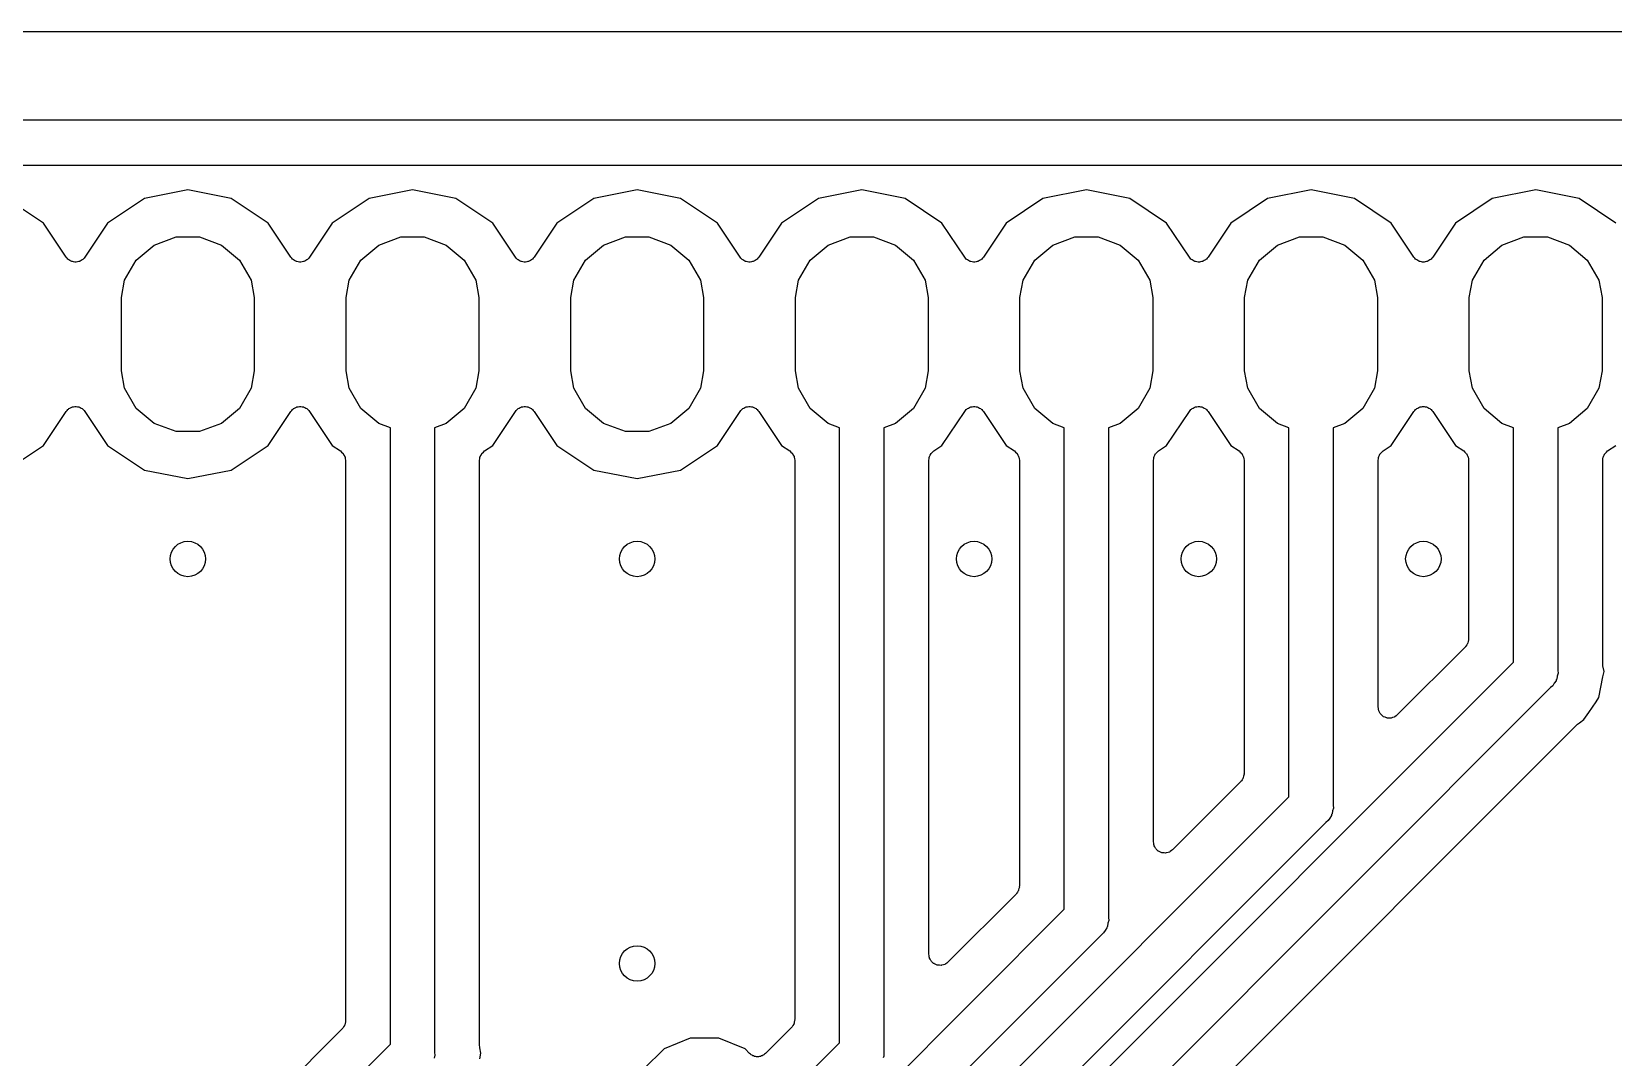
# Model space of a CAD drawing. Extents: x 106 to 188.7, y -135.7 to -88.7.
# Drawn here: x 132.85 to 150.74, y -112.31 to -100.72 of the extents above; entities that cross this region are included whole.
import ezdxf

# ---------------------------------------------------------------- set-up
doc = ezdxf.new("R2010")
doc.units = 0
doc.header["$MEASUREMENT"] = 0
doc.layers.add('BLACK', color=7, linetype='CONTINUOUS')

msp = doc.modelspace()

# ---------------------------------------------------------------- linework, layer by layer
at = {"layer": 'BLACK', "linetype": 'CONTINUOUS'}
for p, q in [((124.869, -100.719), (163.935, -100.719)), ((163.75, -101.719), (125.788, -101.719)), ((127.321, -102.227), (163.487, -102.227)), ((132.987, -102.883), (132.571, -102.605)), ((134.129, -102.605), (133.713, -102.883)), ((134.62, -102.508), (134.129, -102.605)), ((135.111, -102.605), (134.62, -102.508)), ((135.527, -102.883), (135.111, -102.605)), ((136.669, -102.605), (136.253, -102.883)), ((137.16, -102.508), (136.669, -102.605)), ((137.651, -102.605), (137.16, -102.508)), ((138.067, -102.883), (137.651, -102.605)), ((139.209, -102.605), (138.793, -102.883)), ((139.7, -102.508), (139.209, -102.605)), ((140.191, -102.605), (139.7, -102.508)), ((140.607, -102.883), (140.191, -102.605)), ((141.749, -102.605), (141.333, -102.883)), ((142.24, -102.508), (141.749, -102.605)), ((142.731, -102.605), (142.24, -102.508)), ((143.147, -102.883), (142.731, -102.605)), ((144.289, -102.605), (143.873, -102.883)), ((144.78, -102.508), (144.289, -102.605)), ((145.271, -102.605), (144.78, -102.508)), ((145.687, -102.883), (145.271, -102.605)), ((146.829, -102.605), (146.413, -102.883)), ((147.32, -102.508), (146.829, -102.605)), ((147.811, -102.605), (147.32, -102.508)), ((148.227, -102.883), (147.811, -102.605)), ((149.369, -102.605), (148.953, -102.883)), ((149.86, -102.508), (149.369, -102.605)), ((150.351, -102.605), (149.86, -102.508)), ((150.767, -102.883), (150.351, -102.605)), ((133.244, -103.268), (132.987, -102.883)), ((133.713, -102.883), (133.456, -103.268)), ((135.784, -103.268), (135.527, -102.883)), ((136.253, -102.883), (135.996, -103.268)), ((138.324, -103.268), (138.067, -102.883)), ((138.793, -102.883), (138.536, -103.268)), ((140.864, -103.268), (140.607, -102.883)), ((141.333, -102.883), (141.076, -103.268)), ((143.404, -103.268), (143.147, -102.883)), ((143.873, -102.883), (143.616, -103.268)), ((145.944, -103.268), (145.687, -102.883)), ((146.413, -102.883), (146.156, -103.268)), ((148.484, -103.268), (148.227, -102.883)), ((148.953, -102.883), (148.696, -103.268)), ((134.036, -103.301), (134.239, -103.131)), ((134.239, -103.131), (134.488, -103.04)), ((134.488, -103.04), (134.752, -103.04)), ((134.752, -103.04), (135.001, -103.131)), ((135.001, -103.131), (135.204, -103.301)), ((136.576, -103.301), (136.779, -103.131)), ((136.779, -103.131), (137.028, -103.04)), ((137.028, -103.04), (137.292, -103.04)), ((137.292, -103.04), (137.541, -103.131)), ((137.541, -103.131), (137.744, -103.301)), ((139.116, -103.301), (139.319, -103.131)), ((139.319, -103.131), (139.568, -103.04)), ((139.568, -103.04), (139.832, -103.04)), ((139.832, -103.04), (140.081, -103.131)), ((140.081, -103.131), (140.284, -103.301)), ((141.656, -103.301), (141.859, -103.131)), ((141.859, -103.131), (142.108, -103.04)), ((142.108, -103.04), (142.372, -103.04)), ((142.372, -103.04), (142.621, -103.131)), ((142.621, -103.131), (142.824, -103.301)), ((144.196, -103.301), (144.399, -103.131)), ((144.399, -103.131), (144.648, -103.04)), ((144.648, -103.04), (144.912, -103.04)), ((144.912, -103.04), (145.161, -103.131)), ((145.161, -103.131), (145.364, -103.301)), ((146.736, -103.301), (146.939, -103.131)), ((146.939, -103.131), (147.188, -103.04)), ((147.188, -103.04), (147.452, -103.04)), ((147.452, -103.04), (147.701, -103.131)), ((147.701, -103.131), (147.904, -103.301)), ((149.276, -103.301), (149.479, -103.131)), ((149.479, -103.131), (149.728, -103.04)), ((149.728, -103.04), (149.992, -103.04)), ((149.992, -103.04), (150.241, -103.131)), ((150.241, -103.131), (150.444, -103.301)), ((133.254, -103.278), (133.244, -103.268)), ((133.262, -103.289), (133.254, -103.278)), ((133.269, -103.294), (133.262, -103.289)), ((133.275, -103.3), (133.269, -103.294)), ((133.287, -103.306), (133.275, -103.3)), ((133.299, -103.314), (133.287, -103.306)), ((133.307, -103.316), (133.299, -103.314)), ((133.314, -103.319), (133.307, -103.316)), ((133.328, -103.321), (133.314, -103.319)), ((133.342, -103.324), (133.328, -103.321)), ((133.35, -103.323), (133.342, -103.324)), ((133.358, -103.324), (133.35, -103.323)), ((133.372, -103.321), (133.358, -103.324)), ((133.386, -103.319), (133.372, -103.321)), ((133.393, -103.316), (133.386, -103.319)), ((133.401, -103.314), (133.393, -103.316)), ((133.413, -103.306), (133.401, -103.314)), ((133.425, -103.3), (133.413, -103.306)), ((133.431, -103.294), (133.425, -103.3)), ((133.438, -103.289), (133.431, -103.294)), ((133.446, -103.278), (133.438, -103.289)), ((133.456, -103.268), (133.446, -103.278)), ((133.904, -103.53), (134.036, -103.301)), ((135.204, -103.301), (135.336, -103.53)), ((135.794, -103.278), (135.784, -103.268)), ((135.802, -103.289), (135.794, -103.278)), ((135.809, -103.294), (135.802, -103.289)), ((135.815, -103.3), (135.809, -103.294)), ((135.827, -103.306), (135.815, -103.3)), ((135.839, -103.314), (135.827, -103.306)), ((135.847, -103.316), (135.839, -103.314)), ((135.854, -103.319), (135.847, -103.316)), ((135.868, -103.321), (135.854, -103.319)), ((135.882, -103.324), (135.868, -103.321)), ((135.89, -103.323), (135.882, -103.324)), ((135.898, -103.324), (135.89, -103.323)), ((135.912, -103.321), (135.898, -103.324)), ((135.926, -103.319), (135.912, -103.321)), ((135.933, -103.316), (135.926, -103.319)), ((135.941, -103.314), (135.933, -103.316)), ((135.953, -103.306), (135.941, -103.314)), ((135.965, -103.3), (135.953, -103.306)), ((135.971, -103.294), (135.965, -103.3)), ((135.978, -103.289), (135.971, -103.294)), ((135.986, -103.278), (135.978, -103.289)), ((135.996, -103.268), (135.986, -103.278)), ((136.444, -103.53), (136.576, -103.301)), ((137.744, -103.301), (137.876, -103.53)), ((138.334, -103.278), (138.324, -103.268)), ((138.342, -103.289), (138.334, -103.278)), ((138.349, -103.294), (138.342, -103.289)), ((138.355, -103.3), (138.349, -103.294)), ((138.367, -103.306), (138.355, -103.3)), ((138.379, -103.314), (138.367, -103.306)), ((138.387, -103.316), (138.379, -103.314)), ((138.394, -103.319), (138.387, -103.316)), ((138.408, -103.321), (138.394, -103.319)), ((138.422, -103.324), (138.408, -103.321)), ((138.43, -103.323), (138.422, -103.324)), ((138.438, -103.324), (138.43, -103.323)), ((138.452, -103.321), (138.438, -103.324)), ((138.466, -103.319), (138.452, -103.321)), ((138.473, -103.316), (138.466, -103.319)), ((138.481, -103.314), (138.473, -103.316)), ((138.493, -103.306), (138.481, -103.314)), ((138.505, -103.3), (138.493, -103.306)), ((138.511, -103.294), (138.505, -103.3)), ((138.518, -103.289), (138.511, -103.294)), ((138.526, -103.278), (138.518, -103.289)), ((138.536, -103.268), (138.526, -103.278)), ((138.984, -103.53), (139.116, -103.301)), ((140.284, -103.301), (140.416, -103.53)), ((140.874, -103.278), (140.864, -103.268)), ((140.882, -103.289), (140.874, -103.278)), ((140.889, -103.294), (140.882, -103.289)), ((140.895, -103.3), (140.889, -103.294)), ((140.907, -103.306), (140.895, -103.3)), ((140.919, -103.314), (140.907, -103.306)), ((140.927, -103.316), (140.919, -103.314)), ((140.934, -103.319), (140.927, -103.316)), ((140.948, -103.321), (140.934, -103.319)), ((140.962, -103.324), (140.948, -103.321)), ((140.97, -103.323), (140.962, -103.324)), ((140.978, -103.324), (140.97, -103.323)), ((140.992, -103.321), (140.978, -103.324)), ((141.006, -103.319), (140.992, -103.321)), ((141.013, -103.316), (141.006, -103.319)), ((141.021, -103.314), (141.013, -103.316)), ((141.033, -103.306), (141.021, -103.314)), ((141.045, -103.3), (141.033, -103.306)), ((141.051, -103.294), (141.045, -103.3)), ((141.058, -103.289), (141.051, -103.294)), ((141.066, -103.278), (141.058, -103.289)), ((141.076, -103.268), (141.066, -103.278)), ((141.524, -103.53), (141.656, -103.301)), ((142.824, -103.301), (142.956, -103.53)), ((143.414, -103.278), (143.404, -103.268)), ((143.422, -103.289), (143.414, -103.278)), ((143.429, -103.294), (143.422, -103.289)), ((143.435, -103.3), (143.429, -103.294)), ((143.447, -103.306), (143.435, -103.3)), ((143.459, -103.314), (143.447, -103.306)), ((143.467, -103.316), (143.459, -103.314)), ((143.474, -103.319), (143.467, -103.316)), ((143.488, -103.321), (143.474, -103.319)), ((143.502, -103.324), (143.488, -103.321)), ((143.51, -103.323), (143.502, -103.324)), ((143.518, -103.324), (143.51, -103.323)), ((143.532, -103.321), (143.518, -103.324)), ((143.546, -103.319), (143.532, -103.321)), ((143.553, -103.316), (143.546, -103.319)), ((143.561, -103.314), (143.553, -103.316)), ((143.573, -103.306), (143.561, -103.314)), ((143.585, -103.3), (143.573, -103.306)), ((143.591, -103.294), (143.585, -103.3)), ((143.598, -103.289), (143.591, -103.294)), ((143.606, -103.278), (143.598, -103.289)), ((143.616, -103.268), (143.606, -103.278)), ((144.064, -103.53), (144.196, -103.301)), ((145.364, -103.301), (145.496, -103.53)), ((145.954, -103.278), (145.944, -103.268)), ((145.962, -103.289), (145.954, -103.278)), ((145.969, -103.294), (145.962, -103.289)), ((145.975, -103.3), (145.969, -103.294)), ((145.987, -103.306), (145.975, -103.3)), ((145.999, -103.314), (145.987, -103.306)), ((146.007, -103.316), (145.999, -103.314)), ((146.014, -103.319), (146.007, -103.316)), ((146.028, -103.321), (146.014, -103.319)), ((146.042, -103.324), (146.028, -103.321)), ((146.05, -103.323), (146.042, -103.324)), ((146.058, -103.324), (146.05, -103.323)), ((146.072, -103.321), (146.058, -103.324)), ((146.086, -103.319), (146.072, -103.321)), ((146.093, -103.316), (146.086, -103.319)), ((146.101, -103.314), (146.093, -103.316)), ((146.113, -103.306), (146.101, -103.314)), ((146.125, -103.3), (146.113, -103.306)), ((146.131, -103.294), (146.125, -103.3)), ((146.138, -103.289), (146.131, -103.294)), ((146.146, -103.278), (146.138, -103.289)), ((146.156, -103.268), (146.146, -103.278)), ((146.604, -103.53), (146.736, -103.301)), ((147.904, -103.301), (148.036, -103.53)), ((148.494, -103.278), (148.484, -103.268)), ((148.502, -103.289), (148.494, -103.278)), ((148.509, -103.294), (148.502, -103.289)), ((148.515, -103.3), (148.509, -103.294)), ((148.527, -103.306), (148.515, -103.3)), ((148.539, -103.314), (148.527, -103.306)), ((148.547, -103.316), (148.539, -103.314)), ((148.554, -103.319), (148.547, -103.316)), ((148.568, -103.321), (148.554, -103.319)), ((148.582, -103.324), (148.568, -103.321)), ((148.59, -103.323), (148.582, -103.324)), ((148.598, -103.324), (148.59, -103.323)), ((148.612, -103.321), (148.598, -103.324)), ((148.626, -103.319), (148.612, -103.321)), ((148.633, -103.316), (148.626, -103.319)), ((148.641, -103.314), (148.633, -103.316)), ((148.653, -103.306), (148.641, -103.314)), ((148.665, -103.3), (148.653, -103.306)), ((148.671, -103.294), (148.665, -103.3)), ((148.678, -103.289), (148.671, -103.294)), ((148.686, -103.278), (148.678, -103.289)), ((148.696, -103.268), (148.686, -103.278)), ((149.144, -103.53), (149.276, -103.301)), ((150.444, -103.301), (150.576, -103.53)), ((133.869, -103.725), (133.904, -103.53)), ((135.336, -103.53), (135.371, -103.725)), ((136.409, -103.725), (136.444, -103.53)), ((137.876, -103.53), (137.911, -103.725)), ((138.949, -103.725), (138.984, -103.53)), ((140.416, -103.53), (140.451, -103.725)), ((141.489, -103.725), (141.524, -103.53)), ((142.956, -103.53), (142.991, -103.725)), ((144.029, -103.725), (144.064, -103.53)), ((145.496, -103.53), (145.531, -103.725)), ((146.569, -103.725), (146.604, -103.53)), ((148.036, -103.53), (148.071, -103.725)), ((149.109, -103.725), (149.144, -103.53)), ((150.576, -103.53), (150.611, -103.725)), ((133.869, -104.555), (133.869, -103.725)), ((135.371, -103.725), (135.371, -104.555)), ((136.409, -104.555), (136.409, -103.725)), ((137.911, -103.725), (137.911, -104.555)), ((138.949, -104.555), (138.949, -103.725)), ((140.451, -103.725), (140.451, -104.555)), ((141.489, -104.555), (141.489, -103.725)), ((142.991, -103.725), (142.991, -104.555)), ((144.029, -104.555), (144.029, -103.725)), ((145.531, -103.725), (145.531, -104.555)), ((146.569, -104.555), (146.569, -103.725)), ((148.071, -103.725), (148.071, -104.555)), ((149.109, -104.555), (149.109, -103.725)), ((150.611, -103.725), (150.611, -104.555)), ((133.904, -104.75), (133.869, -104.555)), ((135.371, -104.555), (135.336, -104.75)), ((136.444, -104.75), (136.409, -104.555)), ((137.911, -104.555), (137.876, -104.75)), ((138.984, -104.75), (138.949, -104.555)), ((140.451, -104.555), (140.416, -104.75)), ((141.524, -104.75), (141.489, -104.555)), ((142.991, -104.555), (142.956, -104.75)), ((144.064, -104.75), (144.029, -104.555)), ((145.531, -104.555), (145.496, -104.75)), ((146.604, -104.75), (146.569, -104.555)), ((148.071, -104.555), (148.036, -104.75)), ((149.144, -104.75), (149.109, -104.555)), ((150.611, -104.555), (150.576, -104.75)), ((134.036, -104.979), (133.904, -104.75)), ((135.336, -104.75), (135.204, -104.979)), ((136.576, -104.979), (136.444, -104.75)), ((137.876, -104.75), (137.744, -104.979)), ((139.116, -104.979), (138.984, -104.75)), ((140.416, -104.75), (140.284, -104.979)), ((141.656, -104.979), (141.524, -104.75)), ((142.956, -104.75), (142.824, -104.979)), ((144.196, -104.979), (144.064, -104.75)), ((145.496, -104.75), (145.364, -104.979)), ((146.736, -104.979), (146.604, -104.75)), ((148.036, -104.75), (147.904, -104.979)), ((149.276, -104.979), (149.144, -104.75)), ((150.576, -104.75), (150.444, -104.979)), ((133.269, -104.986), (133.275, -104.98)), ((133.275, -104.98), (133.287, -104.974)), ((133.287, -104.974), (133.299, -104.966)), ((133.299, -104.966), (133.307, -104.964)), ((133.307, -104.964), (133.314, -104.961)), ((133.314, -104.961), (133.328, -104.959)), ((133.328, -104.959), (133.342, -104.956)), ((133.342, -104.956), (133.35, -104.957)), ((133.35, -104.957), (133.358, -104.956)), ((133.358, -104.956), (133.372, -104.959)), ((133.372, -104.959), (133.386, -104.961)), ((133.386, -104.961), (133.393, -104.964)), ((133.393, -104.964), (133.401, -104.966)), ((133.401, -104.966), (133.413, -104.974)), ((133.413, -104.974), (133.425, -104.98)), ((133.425, -104.98), (133.431, -104.986)), ((134.239, -105.149), (134.036, -104.979)), ((135.204, -104.979), (135.001, -105.149)), ((135.809, -104.986), (135.815, -104.98)), ((135.815, -104.98), (135.827, -104.974)), ((135.827, -104.974), (135.839, -104.966)), ((135.839, -104.966), (135.847, -104.964)), ((135.847, -104.964), (135.854, -104.961)), ((135.854, -104.961), (135.868, -104.959)), ((135.868, -104.959), (135.882, -104.956)), ((135.882, -104.956), (135.89, -104.957)), ((135.89, -104.957), (135.898, -104.956)), ((135.898, -104.956), (135.912, -104.959)), ((135.912, -104.959), (135.926, -104.961)), ((135.926, -104.961), (135.933, -104.964)), ((135.933, -104.964), (135.941, -104.966)), ((135.941, -104.966), (135.953, -104.974)), ((135.953, -104.974), (135.965, -104.98)), ((135.965, -104.98), (135.971, -104.986)), ((136.779, -105.149), (136.576, -104.979)), ((137.744, -104.979), (137.541, -105.149)), ((138.349, -104.986), (138.355, -104.98)), ((138.355, -104.98), (138.367, -104.974)), ((138.367, -104.974), (138.379, -104.966)), ((138.379, -104.966), (138.387, -104.964)), ((138.387, -104.964), (138.394, -104.961)), ((138.394, -104.961), (138.408, -104.959)), ((138.408, -104.959), (138.422, -104.956)), ((138.422, -104.956), (138.43, -104.957)), ((138.43, -104.957), (138.438, -104.956)), ((138.438, -104.956), (138.452, -104.959)), ((138.452, -104.959), (138.466, -104.961)), ((138.466, -104.961), (138.473, -104.964)), ((138.473, -104.964), (138.481, -104.966)), ((138.481, -104.966), (138.493, -104.974)), ((138.493, -104.974), (138.505, -104.98)), ((138.505, -104.98), (138.511, -104.986)), ((139.319, -105.149), (139.116, -104.979)), ((140.284, -104.979), (140.081, -105.149)), ((140.889, -104.986), (140.895, -104.98)), ((140.895, -104.98), (140.907, -104.974)), ((140.907, -104.974), (140.919, -104.966)), ((140.919, -104.966), (140.927, -104.964)), ((140.927, -104.964), (140.934, -104.961)), ((140.934, -104.961), (140.948, -104.959)), ((140.948, -104.959), (140.962, -104.956)), ((140.962, -104.956), (140.97, -104.957)), ((140.97, -104.957), (140.978, -104.956)), ((140.978, -104.956), (140.992, -104.959)), ((140.992, -104.959), (141.006, -104.961)), ((141.006, -104.961), (141.013, -104.964)), ((141.013, -104.964), (141.021, -104.966)), ((141.021, -104.966), (141.033, -104.974)), ((141.033, -104.974), (141.045, -104.98)), ((141.045, -104.98), (141.051, -104.986)), ((141.859, -105.149), (141.656, -104.979)), ((142.824, -104.979), (142.621, -105.149)), ((143.429, -104.986), (143.435, -104.98)), ((143.435, -104.98), (143.447, -104.974)), ((143.447, -104.974), (143.459, -104.966)), ((143.459, -104.966), (143.467, -104.964)), ((143.467, -104.964), (143.474, -104.961)), ((143.474, -104.961), (143.488, -104.959)), ((143.488, -104.959), (143.502, -104.956)), ((143.502, -104.956), (143.51, -104.957)), ((143.51, -104.957), (143.518, -104.956)), ((143.518, -104.956), (143.532, -104.959)), ((143.532, -104.959), (143.546, -104.961)), ((143.546, -104.961), (143.553, -104.964)), ((143.553, -104.964), (143.561, -104.966)), ((143.561, -104.966), (143.573, -104.974)), ((143.573, -104.974), (143.585, -104.98)), ((143.585, -104.98), (143.591, -104.986)), ((144.399, -105.149), (144.196, -104.979)), ((145.364, -104.979), (145.161, -105.149)), ((145.969, -104.986), (145.975, -104.98)), ((145.975, -104.98), (145.987, -104.974)), ((145.987, -104.974), (145.999, -104.966)), ((145.999, -104.966), (146.007, -104.964)), ((146.007, -104.964), (146.014, -104.961)), ((146.014, -104.961), (146.028, -104.959)), ((146.028, -104.959), (146.042, -104.956)), ((146.042, -104.956), (146.05, -104.957)), ((146.05, -104.957), (146.058, -104.956)), ((146.058, -104.956), (146.072, -104.959)), ((146.072, -104.959), (146.086, -104.961)), ((146.086, -104.961), (146.093, -104.964)), ((146.093, -104.964), (146.101, -104.966)), ((146.101, -104.966), (146.113, -104.974)), ((146.113, -104.974), (146.125, -104.98)), ((146.125, -104.98), (146.131, -104.986)), ((146.939, -105.149), (146.736, -104.979)), ((147.904, -104.979), (147.701, -105.149)), ((148.509, -104.986), (148.515, -104.98)), ((148.515, -104.98), (148.527, -104.974)), ((148.527, -104.974), (148.539, -104.966)), ((148.539, -104.966), (148.547, -104.964)), ((148.547, -104.964), (148.554, -104.961)), ((148.554, -104.961), (148.568, -104.959)), ((148.568, -104.959), (148.582, -104.956)), ((148.582, -104.956), (148.59, -104.957)), ((148.59, -104.957), (148.598, -104.956)), ((148.598, -104.956), (148.612, -104.959)), ((148.612, -104.959), (148.626, -104.961)), ((148.626, -104.961), (148.633, -104.964)), ((148.633, -104.964), (148.641, -104.966)), ((148.641, -104.966), (148.653, -104.974)), ((148.653, -104.974), (148.665, -104.98)), ((148.665, -104.98), (148.671, -104.986)), ((149.479, -105.149), (149.276, -104.979)), ((150.444, -104.979), (150.241, -105.149)), ((132.987, -105.397), (133.244, -105.012)), ((133.244, -105.012), (133.254, -105.002)), ((133.254, -105.002), (133.262, -104.991)), ((133.262, -104.991), (133.269, -104.986)), ((133.431, -104.986), (133.438, -104.991)), ((133.438, -104.991), (133.446, -105.002)), ((133.446, -105.002), (133.456, -105.012)), ((133.456, -105.012), (133.713, -105.397)), ((134.488, -105.24), (134.239, -105.149)), ((135.001, -105.149), (134.752, -105.24)), ((135.527, -105.397), (135.784, -105.012)), ((135.784, -105.012), (135.794, -105.002)), ((135.794, -105.002), (135.802, -104.991)), ((135.802, -104.991), (135.809, -104.986)), ((135.971, -104.986), (135.978, -104.991)), ((135.978, -104.991), (135.986, -105.002)), ((135.986, -105.002), (135.996, -105.012)), ((135.996, -105.012), (136.253, -105.397)), ((136.91, -105.197), (136.779, -105.149)), ((137.541, -105.149), (137.41, -105.197)), ((138.067, -105.397), (138.324, -105.012)), ((138.324, -105.012), (138.334, -105.002)), ((138.334, -105.002), (138.342, -104.991)), ((138.342, -104.991), (138.349, -104.986)), ((138.511, -104.986), (138.518, -104.991)), ((138.518, -104.991), (138.526, -105.002)), ((138.526, -105.002), (138.536, -105.012)), ((138.536, -105.012), (138.793, -105.397)), ((139.568, -105.24), (139.319, -105.149)), ((140.081, -105.149), (139.832, -105.24)), ((140.607, -105.397), (140.864, -105.012)), ((140.864, -105.012), (140.874, -105.002)), ((140.874, -105.002), (140.882, -104.991)), ((140.882, -104.991), (140.889, -104.986)), ((141.051, -104.986), (141.058, -104.991)), ((141.058, -104.991), (141.066, -105.002)), ((141.066, -105.002), (141.076, -105.012)), ((141.076, -105.012), (141.333, -105.397)), ((141.99, -105.197), (141.859, -105.149)), ((142.621, -105.149), (142.49, -105.197)), ((143.147, -105.397), (143.404, -105.012)), ((143.404, -105.012), (143.414, -105.002)), ((143.414, -105.002), (143.422, -104.991)), ((143.422, -104.991), (143.429, -104.986)), ((143.591, -104.986), (143.598, -104.991)), ((143.598, -104.991), (143.606, -105.002)), ((143.606, -105.002), (143.616, -105.012)), ((143.616, -105.012), (143.873, -105.397)), ((144.53, -105.197), (144.399, -105.149)), ((145.161, -105.149), (145.03, -105.197)), ((145.687, -105.397), (145.944, -105.012)), ((145.944, -105.012), (145.954, -105.002)), ((145.954, -105.002), (145.962, -104.991)), ((145.962, -104.991), (145.969, -104.986)), ((146.131, -104.986), (146.138, -104.991)), ((146.138, -104.991), (146.146, -105.002)), ((146.146, -105.002), (146.156, -105.012)), ((146.156, -105.012), (146.413, -105.397)), ((147.07, -105.197), (146.939, -105.149)), ((147.701, -105.149), (147.57, -105.197)), ((148.227, -105.397), (148.484, -105.012)), ((148.484, -105.012), (148.494, -105.002)), ((148.494, -105.002), (148.502, -104.991)), ((148.502, -104.991), (148.509, -104.986)), ((148.671, -104.986), (148.678, -104.991)), ((148.678, -104.991), (148.686, -105.002)), ((148.686, -105.002), (148.696, -105.012)), ((148.696, -105.012), (148.953, -105.397)), ((149.61, -105.197), (149.479, -105.149)), ((150.241, -105.149), (150.11, -105.197)), ((134.752, -105.24), (134.488, -105.24)), ((136.91, -112.164), (136.91, -105.197)), ((137.41, -105.197), (137.41, -112.257)), ((139.832, -105.24), (139.568, -105.24)), ((141.99, -112.149), (141.99, -105.197)), ((142.49, -105.197), (142.49, -112.272)), ((144.53, -110.64), (144.53, -105.197)), ((145.03, -105.197), (145.03, -110.733)), ((147.07, -109.37), (147.07, -105.197)), ((147.57, -105.197), (147.57, -109.463)), ((149.61, -105.762), (149.61, -105.197)), ((150.11, -105.197), (150.11, -107.939)), ((132.571, -105.675), (132.987, -105.397)), ((133.713, -105.397), (134.129, -105.675)), ((135.111, -105.675), (135.527, -105.397)), ((136.253, -105.397), (136.346, -105.459)), ((136.346, -105.459), (136.359, -105.471)), ((136.359, -105.471), (136.372, -105.483)), ((136.372, -105.483), (136.374, -105.486)), ((136.374, -105.486), (136.377, -105.489)), ((136.377, -105.489), (136.385, -105.505)), ((136.385, -105.505), (136.394, -105.521)), ((136.394, -105.521), (136.395, -105.525)), ((137.925, -105.525), (137.926, -105.521)), ((137.926, -105.521), (137.935, -105.505)), ((137.935, -105.505), (137.943, -105.489)), ((137.943, -105.489), (137.946, -105.486)), ((137.946, -105.486), (137.948, -105.483)), ((137.948, -105.483), (137.961, -105.471)), ((137.961, -105.471), (137.974, -105.459)), ((137.974, -105.459), (138.067, -105.397)), ((138.793, -105.397), (139.209, -105.675)), ((140.191, -105.675), (140.607, -105.397)), ((141.333, -105.397), (141.426, -105.459)), ((141.426, -105.459), (141.439, -105.471)), ((141.439, -105.471), (141.452, -105.483)), ((141.452, -105.483), (141.454, -105.486)), ((141.454, -105.486), (141.457, -105.489)), ((141.457, -105.489), (141.465, -105.505)), ((141.465, -105.505), (141.474, -105.521)), ((141.474, -105.521), (141.475, -105.525)), ((143.005, -105.525), (143.006, -105.521)), ((143.006, -105.521), (143.015, -105.505)), ((143.015, -105.505), (143.023, -105.489)), ((143.023, -105.489), (143.026, -105.486)), ((143.026, -105.486), (143.028, -105.483)), ((143.028, -105.483), (143.041, -105.471)), ((143.041, -105.471), (143.054, -105.459)), ((143.054, -105.459), (143.147, -105.397)), ((143.873, -105.397), (143.966, -105.459)), ((143.966, -105.459), (143.979, -105.471)), ((143.979, -105.471), (143.992, -105.483)), ((143.992, -105.483), (143.994, -105.486)), ((143.994, -105.486), (143.997, -105.489)), ((143.997, -105.489), (144.005, -105.505)), ((144.005, -105.505), (144.014, -105.521)), ((144.014, -105.521), (144.015, -105.525)), ((145.545, -105.525), (145.546, -105.521)), ((145.546, -105.521), (145.555, -105.505)), ((145.555, -105.505), (145.563, -105.489)), ((145.563, -105.489), (145.566, -105.486)), ((145.566, -105.486), (145.568, -105.483)), ((145.568, -105.483), (145.581, -105.471)), ((145.581, -105.471), (145.594, -105.459)), ((145.594, -105.459), (145.687, -105.397)), ((146.413, -105.397), (146.506, -105.459)), ((146.506, -105.459), (146.519, -105.471)), ((146.519, -105.471), (146.532, -105.483)), ((146.532, -105.483), (146.534, -105.486)), ((146.534, -105.486), (146.537, -105.489)), ((146.537, -105.489), (146.545, -105.505)), ((146.545, -105.505), (146.554, -105.521)), ((146.554, -105.521), (146.555, -105.525)), ((148.085, -105.525), (148.086, -105.521)), ((148.086, -105.521), (148.095, -105.505)), ((148.095, -105.505), (148.103, -105.489)), ((148.103, -105.489), (148.106, -105.486)), ((148.106, -105.486), (148.108, -105.483)), ((148.108, -105.483), (148.121, -105.471)), ((148.121, -105.471), (148.134, -105.459)), ((148.134, -105.459), (148.227, -105.397)), ((148.953, -105.397), (149.046, -105.459)), ((149.046, -105.459), (149.059, -105.471)), ((149.059, -105.471), (149.072, -105.483)), ((149.072, -105.483), (149.074, -105.486)), ((149.074, -105.486), (149.077, -105.489)), ((149.077, -105.489), (149.085, -105.505)), ((149.085, -105.505), (149.094, -105.521)), ((149.094, -105.521), (149.095, -105.525)), ((150.625, -105.525), (150.626, -105.521)), ((150.626, -105.521), (150.635, -105.505)), ((150.635, -105.505), (150.643, -105.489)), ((150.643, -105.489), (150.646, -105.486)), ((150.646, -105.486), (150.648, -105.483)), ((150.648, -105.483), (150.661, -105.471)), ((150.661, -105.471), (150.674, -105.459)), ((150.674, -105.459), (150.767, -105.397)), ((134.129, -105.675), (134.62, -105.772)), ((134.62, -105.772), (135.111, -105.675)), ((136.395, -105.525), (136.397, -105.529)), ((136.397, -105.529), (136.399, -105.547)), ((136.399, -105.547), (136.402, -105.564)), ((136.402, -105.564), (136.402, -111.901)), ((137.918, -105.564), (137.921, -105.547)), ((137.918, -112.181), (137.918, -105.564)), ((137.921, -105.547), (137.923, -105.529)), ((137.923, -105.529), (137.925, -105.525)), ((139.209, -105.675), (139.7, -105.772)), ((139.7, -105.772), (140.191, -105.675)), ((141.475, -105.525), (141.477, -105.529)), ((141.477, -105.529), (141.479, -105.547)), ((141.479, -105.547), (141.482, -105.564)), ((141.482, -105.564), (141.482, -111.886)), ((142.998, -105.564), (143.001, -105.547)), ((142.998, -111.147), (142.998, -105.564)), ((143.001, -105.547), (143.003, -105.529)), ((143.003, -105.529), (143.005, -105.525)), ((144.015, -105.525), (144.017, -105.529)), ((144.017, -105.529), (144.019, -105.547)), ((144.019, -105.547), (144.022, -105.564)), ((144.022, -105.564), (144.022, -110.377)), ((145.538, -105.564), (145.541, -105.547)), ((145.538, -109.877), (145.538, -105.564)), ((145.541, -105.547), (145.543, -105.529)), ((145.543, -105.529), (145.545, -105.525)), ((146.555, -105.525), (146.557, -105.529)), ((146.557, -105.529), (146.559, -105.547)), ((146.559, -105.547), (146.562, -105.564)), ((146.562, -105.564), (146.562, -109.107)), ((148.078, -105.564), (148.081, -105.547)), ((148.078, -108.353), (148.078, -105.564)), ((148.081, -105.547), (148.083, -105.529)), ((148.083, -105.529), (148.085, -105.525)), ((149.095, -105.525), (149.097, -105.529)), ((149.097, -105.529), (149.099, -105.547)), ((149.099, -105.547), (149.102, -105.564)), ((149.102, -105.564), (149.102, -105.827)), ((150.618, -105.564), (150.621, -105.547)), ((150.618, -107.863), (150.618, -105.564)), ((150.621, -105.547), (150.623, -105.529)), ((150.623, -105.529), (150.625, -105.525)), ((149.102, -105.827), (149.102, -105.827)), ((149.102, -105.827), (149.102, -107.583)), ((149.61, -107.846), (149.61, -105.762)), ((149.61, -105.762), (149.61, -105.762)), ((149.072, -107.665), (149.068, -107.669)), ((149.081, -107.651), (149.072, -107.665)), ((149.09, -107.637), (149.081, -107.651)), ((149.092, -107.632), (149.09, -107.637)), ((149.094, -107.627), (149.092, -107.632)), ((149.097, -107.611), (149.094, -107.627)), ((149.102, -107.594), (149.097, -107.611)), ((149.102, -107.583), (149.101, -107.589)), ((149.101, -107.589), (149.102, -107.594)), ((143.341, -114.116), (149.61, -107.846)), ((149.065, -107.673), (148.295, -108.443)), ((149.068, -107.669), (149.065, -107.673)), ((150.104, -108.004), (150.099, -108.037)), ((150.113, -107.972), (150.104, -108.004)), ((150.11, -107.939), (150.113, -107.972)), ((150.574, -108.246), (150.62, -108.012)), ((150.62, -107.875), (150.618, -107.863)), ((150.62, -107.888), (150.62, -107.875)), ((150.633, -107.95), (150.62, -107.888)), ((150.62, -108.012), (150.633, -107.95)), ((150.62, -108.012), (150.62, -108.012)), ((150.029, -108.134), (143.76, -114.404)), ((150.054, -108.113), (150.029, -108.134)), ((150.071, -108.084), (150.054, -108.113)), ((150.09, -108.057), (150.071, -108.084)), ((150.093, -108.046), (150.09, -108.057)), ((150.099, -108.037), (150.093, -108.046)), ((148.081, -108.37), (148.078, -108.353)), ((148.082, -108.386), (148.081, -108.37)), ((150.462, -108.414), (150.543, -108.293)), ((150.543, -108.293), (150.574, -108.246)), ((144.305, -114.577), (150.334, -108.548)), ((148.085, -108.391), (148.082, -108.386)), ((148.086, -108.397), (148.085, -108.391)), ((148.094, -108.411), (148.086, -108.397)), ((148.101, -108.426), (148.094, -108.411)), ((148.105, -108.43), (148.101, -108.426)), ((148.108, -108.435), (148.105, -108.43)), ((148.12, -108.446), (148.108, -108.435)), ((148.132, -108.457), (148.12, -108.446)), ((148.137, -108.46), (148.132, -108.457)), ((148.141, -108.463), (148.137, -108.46)), ((148.157, -108.469), (148.141, -108.463)), ((148.172, -108.476), (148.157, -108.469)), ((148.178, -108.477), (148.172, -108.476)), ((148.183, -108.478), (148.178, -108.477)), ((148.2, -108.478), (148.183, -108.478)), ((148.216, -108.48), (148.2, -108.478)), ((148.221, -108.478), (148.216, -108.48)), ((148.227, -108.478), (148.221, -108.478)), ((148.243, -108.473), (148.227, -108.478)), ((148.259, -108.469), (148.243, -108.473)), ((148.263, -108.465), (148.259, -108.469)), ((148.268, -108.463), (148.263, -108.465)), ((148.281, -108.453), (148.268, -108.463)), ((148.295, -108.443), (148.281, -108.453)), ((150.334, -108.548), (150.345, -108.54)), ((150.345, -108.54), (150.354, -108.532)), ((150.354, -108.532), (150.406, -108.496)), ((150.406, -108.496), (150.462, -108.414)), ((146.525, -109.197), (145.755, -109.967)), ((146.528, -109.193), (146.525, -109.197)), ((146.532, -109.189), (146.528, -109.193)), ((146.541, -109.175), (146.532, -109.189)), ((146.55, -109.161), (146.541, -109.175)), ((146.552, -109.156), (146.55, -109.161)), ((146.554, -109.151), (146.552, -109.156)), ((146.557, -109.135), (146.554, -109.151)), ((146.562, -109.118), (146.557, -109.135)), ((146.562, -109.107), (146.561, -109.113)), ((146.561, -109.113), (146.562, -109.118)), ((140.788, -115.652), (147.07, -109.37)), ((147.531, -109.608), (147.514, -109.637)), ((147.55, -109.581), (147.531, -109.608)), ((147.553, -109.57), (147.55, -109.581)), ((147.559, -109.561), (147.553, -109.57)), ((147.564, -109.528), (147.559, -109.561)), ((147.573, -109.496), (147.564, -109.528)), ((147.57, -109.463), (147.573, -109.496)), ((147.489, -109.658), (141.207, -115.94)), ((147.514, -109.637), (147.489, -109.658)), ((145.541, -109.894), (145.538, -109.877)), ((145.542, -109.91), (145.541, -109.894)), ((145.545, -109.915), (145.542, -109.91)), ((145.546, -109.921), (145.545, -109.915)), ((145.554, -109.935), (145.546, -109.921)), ((145.561, -109.95), (145.554, -109.935)), ((145.565, -109.954), (145.561, -109.95)), ((145.568, -109.959), (145.565, -109.954)), ((145.58, -109.97), (145.568, -109.959)), ((145.592, -109.981), (145.58, -109.97)), ((145.597, -109.984), (145.592, -109.981)), ((145.601, -109.987), (145.597, -109.984)), ((145.617, -109.993), (145.601, -109.987)), ((145.723, -109.989), (145.719, -109.993)), ((145.728, -109.987), (145.723, -109.989)), ((145.741, -109.977), (145.728, -109.987)), ((145.755, -109.967), (145.741, -109.977)), ((145.632, -110), (145.617, -109.993)), ((145.638, -110.001), (145.632, -110)), ((145.643, -110.002), (145.638, -110.001)), ((145.66, -110.002), (145.643, -110.002)), ((145.676, -110.004), (145.66, -110.002)), ((145.681, -110.002), (145.676, -110.004)), ((145.687, -110.002), (145.681, -110.002)), ((145.703, -109.997), (145.687, -110.002)), ((145.719, -109.993), (145.703, -109.997)), ((143.985, -110.467), (143.215, -111.237)), ((143.988, -110.463), (143.985, -110.467)), ((143.992, -110.459), (143.988, -110.463)), ((144.001, -110.445), (143.992, -110.459)), ((144.01, -110.431), (144.001, -110.445)), ((144.012, -110.426), (144.01, -110.431)), ((144.014, -110.421), (144.012, -110.426)), ((144.017, -110.405), (144.014, -110.421)), ((144.022, -110.388), (144.017, -110.405)), ((144.022, -110.377), (144.021, -110.383)), ((144.021, -110.383), (144.022, -110.388)), ((138.261, -116.91), (144.53, -110.64)), ((144.991, -110.878), (144.974, -110.907)), ((145.01, -110.851), (144.991, -110.878)), ((145.013, -110.84), (145.01, -110.851)), ((145.019, -110.831), (145.013, -110.84)), ((145.024, -110.798), (145.019, -110.831)), ((145.033, -110.766), (145.024, -110.798)), ((145.03, -110.733), (145.033, -110.766)), ((144.949, -110.928), (138.68, -117.198)), ((144.974, -110.907), (144.949, -110.928)), ((143.001, -111.164), (142.998, -111.147)), ((143.002, -111.18), (143.001, -111.164)), ((143.005, -111.185), (143.002, -111.18)), ((143.006, -111.191), (143.005, -111.185)), ((143.014, -111.205), (143.006, -111.191)), ((143.021, -111.22), (143.014, -111.205)), ((143.025, -111.224), (143.021, -111.22)), ((143.028, -111.229), (143.025, -111.224)), ((143.04, -111.24), (143.028, -111.229)), ((143.052, -111.251), (143.04, -111.24)), ((143.215, -111.237), (143.201, -111.247)), ((143.057, -111.254), (143.052, -111.251)), ((143.061, -111.257), (143.057, -111.254)), ((143.077, -111.263), (143.061, -111.257)), ((143.092, -111.27), (143.077, -111.263)), ((143.098, -111.271), (143.092, -111.27)), ((143.103, -111.272), (143.098, -111.271)), ((143.12, -111.272), (143.103, -111.272)), ((143.136, -111.274), (143.12, -111.272)), ((143.141, -111.272), (143.136, -111.274)), ((143.147, -111.272), (143.141, -111.272)), ((143.163, -111.267), (143.147, -111.272)), ((143.179, -111.263), (143.163, -111.267)), ((143.183, -111.259), (143.179, -111.263)), ((143.189, -111.257), (143.183, -111.259)), ((143.201, -111.247), (143.189, -111.257)), ((136.39, -111.955), (136.381, -111.969)), ((136.392, -111.95), (136.39, -111.955)), ((136.394, -111.945), (136.392, -111.95)), ((136.397, -111.929), (136.394, -111.945)), ((136.402, -111.912), (136.397, -111.929)), ((136.402, -111.901), (136.401, -111.907)), ((136.401, -111.907), (136.402, -111.912)), ((141.461, -111.954), (141.452, -111.968)), ((141.47, -111.94), (141.461, -111.954)), ((141.472, -111.935), (141.47, -111.94)), ((141.474, -111.93), (141.472, -111.935)), ((141.477, -111.913), (141.474, -111.93)), ((141.482, -111.897), (141.477, -111.913)), ((141.482, -111.886), (141.481, -111.892)), ((141.481, -111.892), (141.482, -111.897)), ((136.365, -111.991), (132.876, -115.48)), ((136.368, -111.987), (136.365, -111.991)), ((136.372, -111.983), (136.368, -111.987)), ((136.381, -111.969), (136.372, -111.983)), ((140.301, -112.095), (140.004, -112.218)), ((140.623, -112.095), (140.301, -112.095)), ((140.92, -112.218), (140.623, -112.095)), ((141.445, -111.976), (141.151, -112.27)), ((141.448, -111.972), (141.445, -111.976)), ((141.452, -111.968), (141.448, -111.972)), ((133.181, -115.894), (136.91, -112.164)), ((135.734, -118.406), (141.99, -112.149)), ((137.413, -112.29), (137.404, -112.322)), ((137.41, -112.257), (137.413, -112.29)), ((137.92, -112.193), (137.918, -112.181)), ((137.92, -112.206), (137.92, -112.193)), ((137.933, -112.268), (137.92, -112.206)), ((137.92, -112.33), (137.933, -112.268)), ((140.004, -112.218), (139.777, -112.445)), ((140.971, -112.27), (140.92, -112.218)), ((140.981, -112.276), (140.971, -112.27)), ((140.988, -112.284), (140.981, -112.276)), ((140.999, -112.289), (140.988, -112.284)), ((141.008, -112.295), (140.999, -112.289)), ((141.018, -112.298), (141.008, -112.295)), ((141.028, -112.303), (141.018, -112.298)), ((141.039, -112.304), (141.028, -112.303)), ((141.05, -112.307), (141.039, -112.304)), ((141.061, -112.306), (141.05, -112.307)), ((141.072, -112.307), (141.061, -112.306)), ((141.083, -112.304), (141.072, -112.307)), ((141.094, -112.303), (141.083, -112.304)), ((141.104, -112.298), (141.094, -112.303)), ((141.115, -112.295), (141.104, -112.298)), ((141.124, -112.289), (141.115, -112.295)), ((141.134, -112.284), (141.124, -112.289)), ((141.142, -112.276), (141.134, -112.284)), ((141.151, -112.27), (141.142, -112.276)), ((142.49, -112.299), (142.482, -112.32)), ((142.49, -112.272), (142.49, -112.277)), ((142.49, -112.277), (142.49, -112.279)), ((142.49, -112.279), (142.49, -112.299))]:
    msp.add_line(p, q, dxfattribs=at)
at = {"layer": 'BLACK'}
for centre in [(134.62, -106.68), (139.7, -106.68), (143.51, -106.68), (146.05, -106.68), (148.59, -106.68), (139.7, -111.252)]:
    msp.add_circle(centre, 0.2, dxfattribs=at)

doc.saveas('drawing.dxf')
